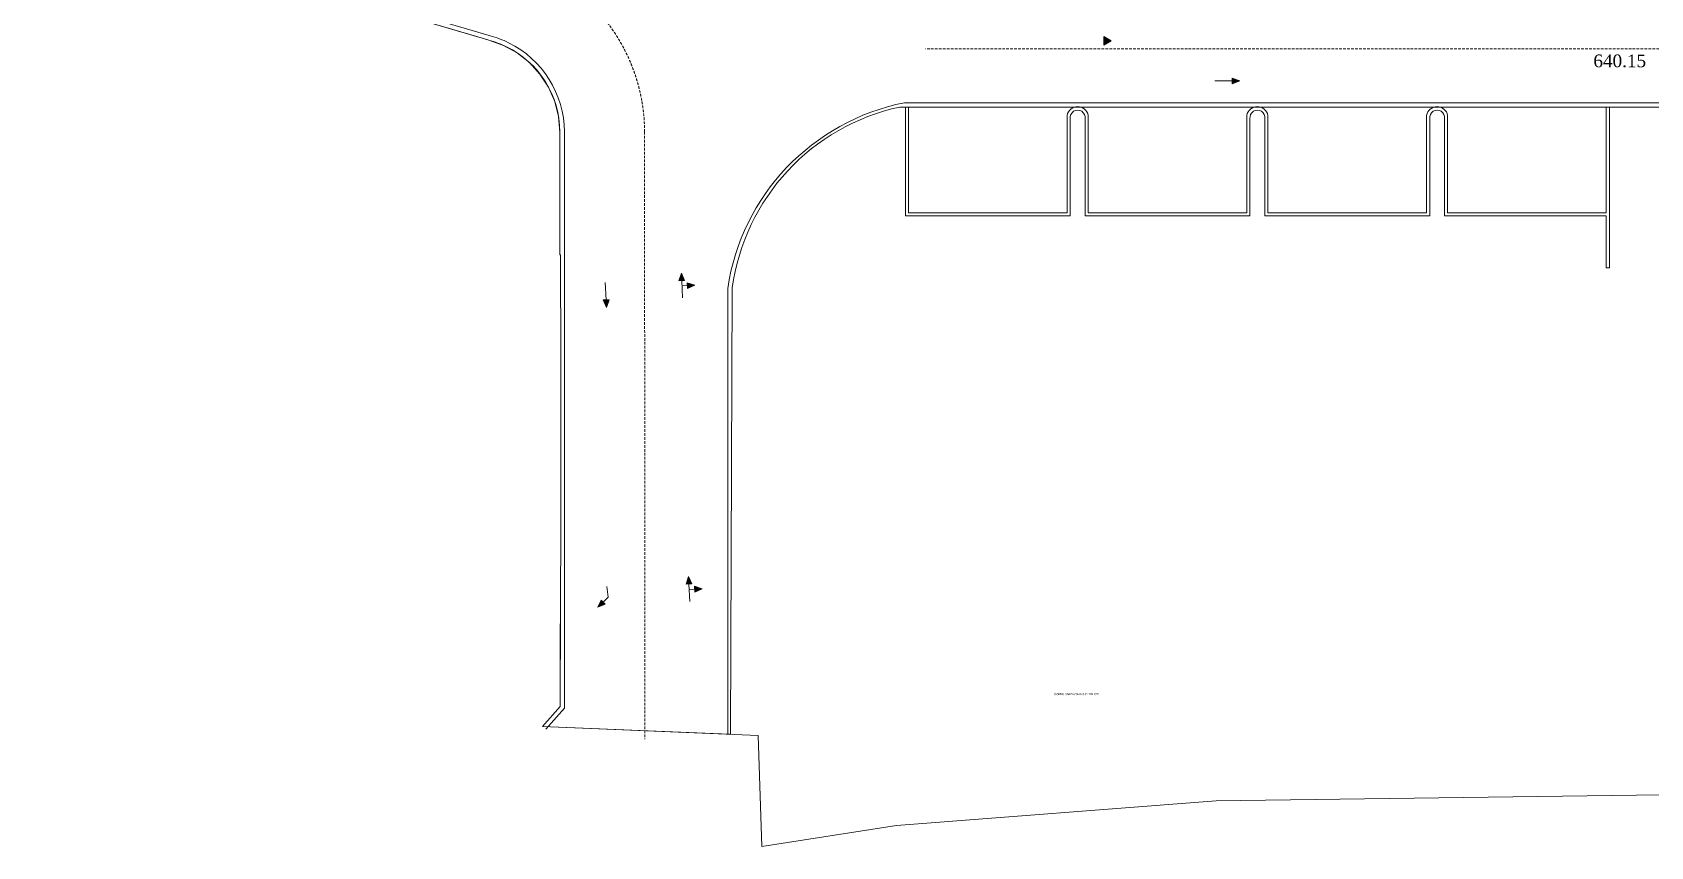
# Model space of a CAD drawing. Header units: millimetres. Extents: x 476571643 to 477489869, y 4620928210 to 4621294454.
# Drawn here: x 477104077 to 477180618, y 4620977255 to 4621015770 of the extents above; entities that cross this region are included whole.
import ezdxf

# ---------------------------------------------------------------- set-up
doc = ezdxf.new("R2010")
doc.units = ezdxf.units.MM
doc.header["$MEASUREMENT"] = 0
doc.linetypes.add('( Hidden )', pattern=[187.5, 125, -62.5])
doc.layers.add('New_._Pen_No__252', color=7, linetype='Continuous', lineweight=0, true_color=0x666666)
for name, color, linetype, lineweight in [('New_Car-Art_Pen_No__25', 255, 'Continuous', 0), ('New_gza_Pen_No__250', 7, 'Continuous', 0), ('New_New_piketebi_Pen_No__7_Pen_No__1', 1, 'Continuous', 0), ('New_საბავშვო მოედნები_Pen_No__250', 7, 'Continuous', 0), ('New_საბავშვო მოედნები_Pen_No__255', 255, 'Continuous', 0), ('RED LINE_Pen_No__1', 1, 'Continuous', 0)]:
    doc.layers.add(name, color=color, linetype=linetype, lineweight=lineweight)
doc.styles.add('GENERATED_STYLE_1', font='arial.ttf')
doc.styles.add('GENERATED_STYLE_5', font='times.ttf')

msp = doc.modelspace()

# ---------------------------------------------------------------- hatches: boundary and pattern name
at = {"layer": 'New_საბავშვო მოედნები_Pen_No__255', "linetype": 'Continuous', "lineweight": 0}
for points in [[(477154758.367, 4621015575.472), (477154757.967, 4621015170.887), (477155108.548, 4621015372.833)], [(477160827.924, 4621013335.328), (477161184.54, 4621013472.589), (477160827.924, 4621013609.851)], [(477134654.412, 4621004024.46), (477134928.699, 4621004035.845), (477134776.766, 4621004386.462)], [(477135054.876, 4621003929.095), (477135066.261, 4621003654.808), (477135416.878, 4621003806.742)], [(477131236.086, 4621002762.636), (477131354.389, 4621003125.982), (477131080.246, 4621003111.534)], [(477134996.171, 4620989666.685), (477135270.458, 4620989678.07), (477135118.525, 4620990028.686)], [(477135396.635, 4620989571.32), (477135408.02, 4620989297.033), (477135758.637, 4620989448.966)], [(477130816.628, 4620988573.959), (477131169.864, 4620988719.699), (477130980.992, 4620988918.923)]]:
    msp.add_hatch(color=255, dxfattribs=at).paths.add_polyline_path(points)

# ---------------------------------------------------------------- linework, layer by layer
at = {"layer": 'New_._Pen_No__252', "color": 251, "linetype": 'Continuous', "lineweight": 0, "true_color": 0x666666, "flags": 128}
msp.add_lwpolyline([(477145367.432, 4621007089.381), (477153167.903, 4621007089.381), (477153167.93, 4621011692.032, -1.139779908), (477153867.933, 4621011692.034), (477153867.933, 4621007089.381), (477154918.115, 4621007089.381), (477161667.892, 4621007089.381), (477161667.919, 4621011692.032, -1.139779908), (477162367.922, 4621011692.034), (477162367.922, 4621007089.381), (477170167.922, 4621007089.381), (477170167.922, 4621011692.034, -1.135456611), (477170867.922, 4621011692.034), (477170867.922, 4621007089.356), (477178517.866, 4621007089.376), (477178517.866, 4621004639.381), (477178667.922, 4621004639.381), (477178667.922, 4621012239.381), (477178517.838, 4621012239.381), (477178517.838, 4621007239.381), (477171017.838, 4621007239.381), (477171017.895, 4621011842.188, 0.836123307), (477170017.894, 4621011841.877), (477170017.838, 4621007239.381), (477162517.828, 4621007239.381), (477162517.884, 4621011839.446), (477162517.922, 4621011839.446, 0.84042944), (477161517.92, 4621011839.463), (477161517.882, 4621011839.463), (477161517.828, 4621007239.381), (477154918.115, 4621007239.381), (477154017.838, 4621007239.381), (477154017.838, 4621011839.446, 0.84042944), (477153017.838, 4621011839.463), (477153017.839, 4621007239.381), (477145517.838, 4621007239.381), (477145517.838, 4621012239.381), (477145367.432, 4621012239.381)], format="xyb", close=True, dxfattribs=at)
at = {"layer": 'New_gza_Pen_No__250', "color": 7, "linetype": 'Continuous', "lineweight": 0}
for points in [[(477143302.799, 4621056644.176), (477143313.312, 4621024890.662, -0.417244908), (477137541.072, 4621019968.965), (477104077.248, 4621030127.394), (477104080.007, 4621028877.115), (477104385.632, 4621028244.397), (477105876.788, 4621021235.833), (477116335.287, 4621018158.634), (477125624.079, 4621015414.46), (477125665.241, 4621015402.369, -0.047754859), (477126506.516, 4621015087.736, -0.285655821), (477129026.567, 4621011056.726), (477129028.144, 4621007789.137), (477129027.868, 4621007788.778)], [(477129038.055, 4620987795.159), (477129039.988, 4620983880.963), (477128206.296, 4620982941.26), (477137045.279, 4620982574.138), (477137093.048, 4620982572.154), (477137182.898, 4621003679.885, -0.315884232), (477145108.144, 4621012239.381), (477241767.828, 4621012239.381), (477241767.828, 4621017739.098), (477153022.553, 4621017739.098, -0.326553554), (477149792.168, 4621020901.07), (477149770.869, 4621056644.176)]]:
    msp.add_lwpolyline(points, format="xyb", dxfattribs=at)
at = {"layer": 'New_საბავშვო მოედნები_Pen_No__250', "color": 7, "linetype": '( Hidden )', "lineweight": 0}
msp.add_lwpolyline([(477107129.804, 4621025043.569), (477117468.325, 4621022001.671), (477126756.274, 4621019257.746), (477126756.581, 4621019257.656, -0.046340696), (477128265.28, 4621018687.661, -0.285928345), (477133033.147, 4621011061.629), (477133047.33, 4620982343.131)], format="xyb", dxfattribs=at)
at = {"layer": 'New_საბავშვო მოედნები_Pen_No__250', "color": 7, "linetype": 'Continuous', "lineweight": 0}
for points in [[(477106059.158, 4621021404.757), (477116395.673, 4621018363.45), (477125684.42, 4621015619.289), (477125723.067, 4621015607.936, -0.047639391), (477126600.251, 4621015279.594, -0.285680411), (477129240.099, 4621011057.014), (477129253.559, 4620983799.94), (477128365.163, 4620982814.725)], [(477136967.536, 4620982574.138), (477136967.536, 4621003658.304, -0.316964699), (477145322.738, 4621012439.381), (477241767.828, 4621012439.381)]]:
    msp.add_lwpolyline(points, format="xyb", dxfattribs=at)
at = {"layer": 'New_საბავშვო მოედნები_Pen_No__250', "color": 7, "linetype": 'Continuous', "lineweight": 0, "flags": 128}
msp.add_lwpolyline([(477154758.367, 4621015575.472), (477154757.967, 4621015170.887), (477155108.548, 4621015372.833)], close=True, dxfattribs=at)
at = {"layer": 'New_საბავშვო მოედნები_Pen_No__250', "color": 7, "linetype": '( Hidden )', "lineweight": 0}
msp.add_lwpolyline([(477241767.828, 4621014989.381), (477146313.336, 4621014989.381)], dxfattribs=at)
at = {"layer": 'New_საბავშვო მოედნები_Pen_No__250', "color": 7, "linetype": 'Continuous', "lineweight": 0}
for points in [[(477160004.354, 4621013472.589), (477160827.924, 4621013472.589)], [(477131173.973, 4621003941.186), (477131217.317, 4621003118.758)], [(477134825.711, 4621003207.292), (477134791.556, 4621004030.153)], [(477134801.889, 4621003781.214), (477135060.568, 4621003791.952)], [(477131240.613, 4620989551.429), (477131316.224, 4620989047.594), (477131075.428, 4620988819.311)], [(477135167.47, 4620988849.516), (477135133.315, 4620989672.377)], [(477135143.648, 4620989423.439), (477135402.327, 4620989434.176)]]:
    msp.add_lwpolyline(points, dxfattribs=at)
for points in [[(477160827.924, 4621013335.328), (477161184.54, 4621013472.589), (477160827.924, 4621013609.851)], [(477134928.699, 4621004035.845), (477134776.766, 4621004386.462), (477134654.412, 4621004024.46)], [(477135066.261, 4621003654.808), (477135416.878, 4621003806.742), (477135054.876, 4621003929.095)], [(477131080.246, 4621003111.534), (477131236.086, 4621002762.636), (477131354.389, 4621003125.982)], [(477135270.458, 4620989678.07), (477135118.525, 4620990028.686), (477134996.171, 4620989666.685)], [(477135408.02, 4620989297.033), (477135758.637, 4620989448.966), (477135396.635, 4620989571.32)], [(477130980.992, 4620988918.923), (477130816.628, 4620988573.959), (477131169.864, 4620988719.699)]]:
    msp.add_lwpolyline(points, close=True, dxfattribs=at)
at = {"layer": 'RED LINE_Pen_No__1', "color": 1, "linetype": 'Continuous', "lineweight": 0, "flags": 128}
msp.add_lwpolyline([(477184625.849, 4620979760.104), (477160061.115, 4620979420.382), (477144944.464, 4620978260.35), (477138573.772, 4620977254.902), (477138408.688, 4620982513.228), (477128206.229, 4620982937.385), (477129040.2, 4620983877.425), (477129071.14, 4620992740.235), (477129070.444, 4620995240.282), (477129068.581, 4620997207.434), (477129069.679, 4620997740.257), (477129068.982, 4621000240.304), (477129066.589, 4621002740.305), (477129056.262, 4621002740.305), (477129053.942, 4621005240.237), (477129029.465, 4621005240.273), (477129026.562, 4621011046.377), (477128965.138, 4621011782.695), (477128784.149, 4621012499.041), (477128488.651, 4621013176.172), (477128086.498, 4621013795.912), (477127588.402, 4621014341.648), (477127007.995, 4621014798.687), (477126360.537, 4621015154.784), (477125663.764, 4621015400.312), (477125662.06, 4621015400.548), (477124996.984, 4621015599.409), (477105889.043, 4621021213.476)], dxfattribs=at)

# ---------------------------------------------------------------- texts
at = {"layer": 'New_Car-Art_Pen_No__25', "color": 255, "linetype": 'Continuous', "lineweight": 0, "insert": (477152407.145, 4620984418.48), "char_height": 102.89352, "attachment_point": 7, "style": 'GENERATED_STYLE_1'}
msp.add_mtext('\\A1;{\\pql;\\fArial|b0|i0|c0|p34;GSPublisherVersion 0.0.100.100}', dxfattribs=at)
at = {"layer": 'New_New_piketebi_Pen_No__7_Pen_No__1', "color": 1, "linetype": 'Continuous', "lineweight": 0, "insert": (477180403.662, 4621014415.378), "char_height": 600, "attachment_point": 6, "style": 'GENERATED_STYLE_5'}
msp.add_mtext('\\A1;{\\pqr;\\fTimes New Roman|b0|i0|c0|p18;64\\fTimes New Roman|b0|i0|c0|p18;0\\fTimes New Roman|b0|i0|c0|p18;.\\fTimes New Roman|b0|i0|c0|p18;15}', dxfattribs=at)

doc.saveas('drawing.dxf')
